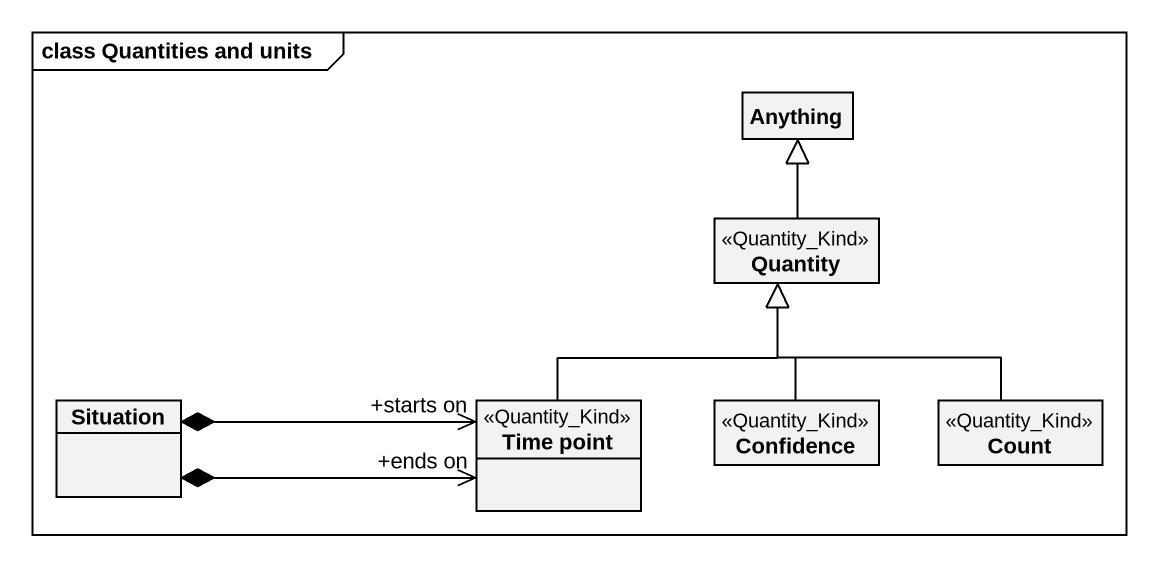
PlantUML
@startuml
mainframe class Quantities and units
hide circle
hide empty members
class Anything
class Quantity <<Quantity_Kind>>
class Situation
class "Time point" as Time_point <<Quantity_Kind>>
class Confidence <<Quantity_Kind>>
class Count <<Quantity_Kind>>
Quantity -up-|> Anything
Situation *-right-> "+starts on" Time_point
Situation *-right-> "+ends on" Time_point
Time_point -up-|> Quantity
Confidence -up-|> Quantity
Count -up-|> Quantity
@enduml
